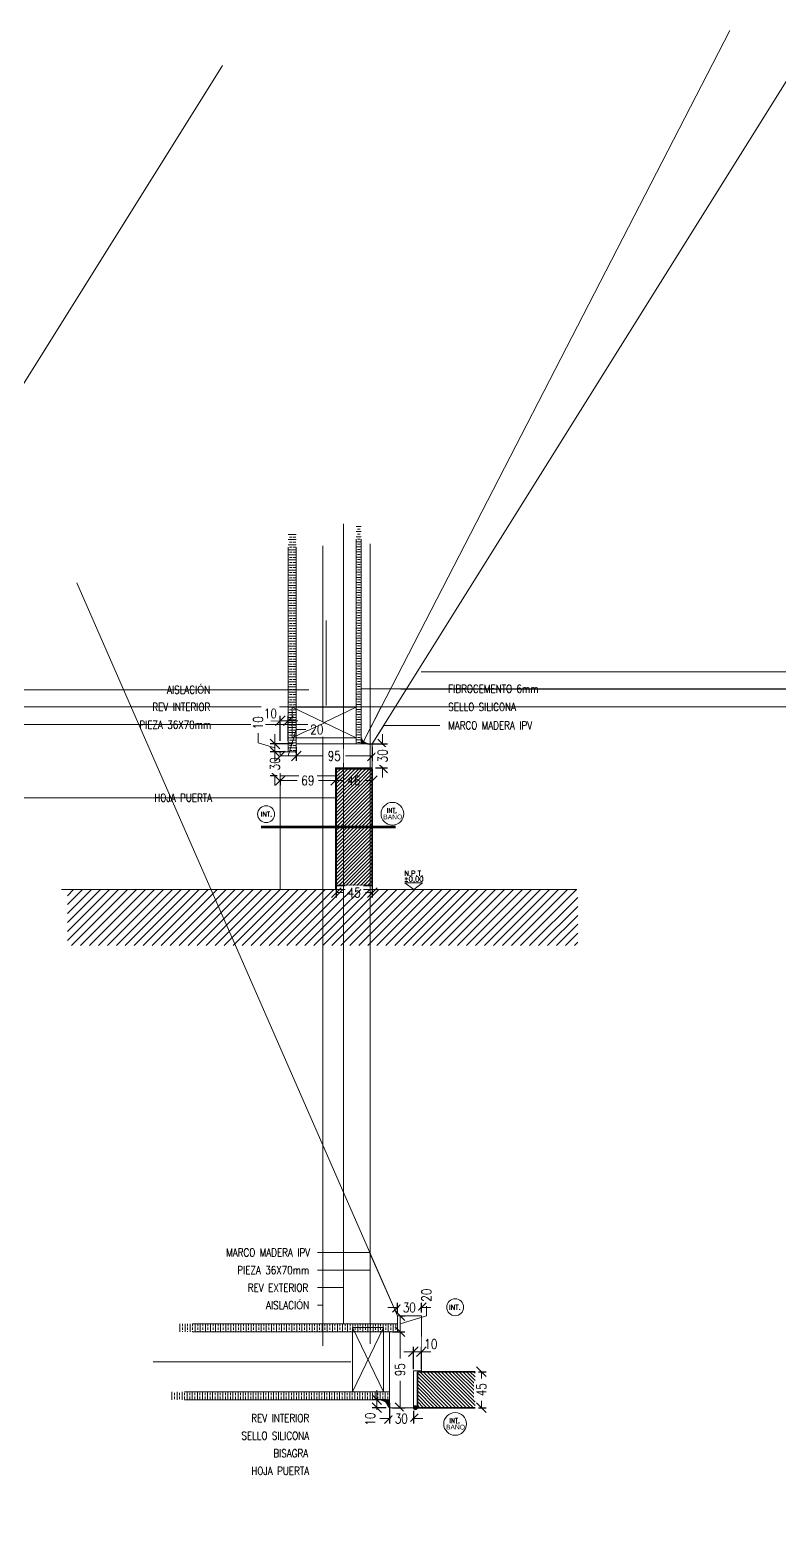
# Model space of a CAD drawing. Header units: metres. Extents: x -2 to 690, y -116 to 73.
# Drawn here: x 153.768 to 154.706, y 29.242 to 31.118 of the extents above; entities that cross this region are included whole.
import ezdxf
from ezdxf.enums import TextEntityAlignment as Align

# ---------------------------------------------------------------- set-up
doc = ezdxf.new("R2010")
doc.units = ezdxf.units.M
doc.header["$LTSCALE"] = 5
doc.header["$MEASUREMENT"] = 0
doc.layers.get('0').update_dxf_attribs({"color": 30})
doc.layers.get('DEFPOINTS').update_dxf_attribs({"color": 210})
for name, color, linetype, lineweight in [('A-ANNO-DIMS', 3, 'Continuous', 18), ('A-ANNO-SYMB', 3, 'Continuous', 18), ('A-ANNO-TEXT', 3, 'Continuous', 18), ('A-DETL-PATT', 8, 'Continuous', 18), ('A-ELEV-MBE1', 7, 'Continuous', 35), ('A-WALL-PATT', 8, 'Continuous', 18), ('A-WALL-STUD', 3, 'Continuous', 18)]:
    doc.layers.add(name, color=color, linetype=linetype, lineweight=lineweight)
doc.styles.add('E-ROMANS', font='romans.shx', dxfattribs={"width": 0.8})
doc.dimstyles.new('E-0010_TICK_12', dxfattribs={"dimscale": 0.001, "dimtxt": 12, "dimasz": 12, "dimexe": 6, "dimexo": 4, "dimgap": 6, "dimtad": 0, "dimdec": 0, "dimlfac": 1000, "dimzin": 0, "dimdsep": 46, "dimtxsty": 'E-ROMANS', "dimblk": 'OBLIQUE', "dimcen": 6, "dimclrd": 256, "dimclre": 256, "dimclrt": 256, "dimadec": 0, "dimazin": 0, "dimtfac": 1, "dimtdec": 0, "dimtmove": 1, "dimatfit": 3, "dimldrblk": 'OPEN90', "dimfxl": 1, "dimtfill": 1, "dimtolj": 1, "dimtzin": 0, "dimlwd": -1, "dimarcsym": 0})
doc.dimstyles.new('E-0100_TICK_12', dxfattribs={"dimscale": 0.001, "dimtxt": 120, "dimasz": 120, "dimexe": 60, "dimexo": 40, "dimgap": 60, "dimtad": 0, "dimzin": 0, "dimdsep": 46, "dimtxsty": 'E-ROMANS', "dimblk": 'OBLIQUE', "dimcen": 60, "dimclrd": 256, "dimclre": 256, "dimclrt": 256, "dimadec": 0, "dimazin": 0, "dimtfac": 1, "dimtmove": 1, "dimatfit": 3, "dimldrblk": 'OPEN90', "dimfxl": 1, "dimtfill": 1, "dimtolj": 1, "dimtzin": 0, "dimlwd": -1, "dimarcsym": 0})

# ---------------------------------------------------------------- blocks, each defined once
blk = doc.blocks.new('_Oblique')
at = {"color": 0, "linetype": 'ByBlock', "lineweight": -2}
blk.add_line((-0.5, -0.5), (0.5, 0.5), dxfattribs=at)
blk = doc.blocks.new('*D1861')
at = {"layer": 'A-ANNO-DIMS', "lineweight": -2, "transparency": 16777216}
for p, q in [((154.3288, 29.4407), (154.3385, 29.4407)), ((154.3288, 29.3957), (154.3385, 29.3957))]:
    blk.add_line(p, q, dxfattribs=at)
at = {"layer": 'A-ANNO-DIMS', "transparency": 16777216}
for p, q in [((154.3325, 29.4407), (154.3325, 29.432)), ((154.3325, 29.3957), (154.3325, 29.4044))]:
    blk.add_line(p, q, dxfattribs=at)
at = {"layer": 'DEFPOINTS', "color": 0, "transparency": 16777216}
for p in [(154.3248, 29.4407), (154.3248, 29.3957), (154.3325, 29.3957)]:
    blk.add_point(p, dxfattribs=at)
at = {"layer": 'A-ANNO-DIMS', "transparency": 16777216, "xscale": 0.012, "yscale": 0.012, "zscale": 0.012}
for p, rotation in [((154.3325, 29.4407), 90), ((154.3325, 29.3957), 270)]:
    blk.add_blockref('_Oblique', p, dxfattribs=dict(at, rotation=rotation))
at = {"layer": 'A-ANNO-DIMS', "transparency": 16777216, "insert": (154.3325, 29.4182), "char_height": 0.012, "attachment_point": 5, "rotation": 90, "style": 'E-ROMANS', "bg_fill": 3, "box_fill_scale": 1.25, "bg_fill_color": 256, "bg_fill_true_color": 13158600, "bg_fill_transparency": 0}
blk.add_mtext('\\A1;45', dxfattribs=at)
blk = doc.blocks.new('_Open90')
at = {"color": 0, "linetype": 'ByBlock', "lineweight": -2}
for p, q in [((0, 0), (-1, 0)), ((-0.5, 0.5), (0, 0)), ((0, 0), (-0.5, -0.5))]:
    blk.add_line(p, q, dxfattribs=at)
blk = doc.blocks.new('*D1720')
at = {"layer": 'A-ANNO-DIMS', "lineweight": -2, "transparency": 16777216}
for p, q in [((154.1512, 30.071), (154.1512, 30.0336)), ((154.1962, 30.071), (154.1962, 30.0336))]:
    blk.add_line(p, q, dxfattribs=at)
at = {"layer": 'A-ANNO-DIMS', "transparency": 16777216}
for p, q in [((154.1512, 30.0396), (154.1599, 30.0396)), ((154.1962, 30.0396), (154.1875, 30.0396))]:
    blk.add_line(p, q, dxfattribs=at)
at = {"layer": 'DEFPOINTS', "color": 0, "transparency": 16777216}
for p in [(154.1512, 30.075), (154.1962, 30.075), (154.1962, 30.0396)]:
    blk.add_point(p, dxfattribs=at)
at = {"layer": 'A-ANNO-DIMS', "transparency": 16777216, "xscale": 0.012, "yscale": 0.012, "zscale": 0.012, "rotation": 180}
blk.add_blockref('_Oblique', (154.1512, 30.0396), dxfattribs=at)
at = {"layer": 'A-ANNO-DIMS', "transparency": 16777216, "xscale": 0.012, "yscale": 0.012, "zscale": 0.012}
blk.add_blockref('_Oblique', (154.1962, 30.0396), dxfattribs=at)
at = {"layer": 'A-ANNO-DIMS', "transparency": 16777216, "insert": (154.1737, 30.0396), "char_height": 0.012, "attachment_point": 5, "style": 'E-ROMANS', "bg_fill": 3, "box_fill_scale": 1.25, "bg_fill_color": 256, "bg_fill_true_color": 13158600, "bg_fill_transparency": 0}
blk.add_mtext('\\A1;45', dxfattribs=at)
blk = doc.blocks.new('*D1862')
at = {"layer": 'A-ANNO-DIMS', "lineweight": -2, "transparency": 16777216}
for p, q in [((154.0812, 30.1814), (154.0812, 30.1737)), ((154.1502, 30.1814), (154.1502, 30.1737))]:
    blk.add_line(p, q, dxfattribs=at)
at = {"layer": 'A-ANNO-DIMS', "transparency": 16777216}
for p, q in [((154.0812, 30.1797), (154.1024, 30.1797)), ((154.1502, 30.1797), (154.129, 30.1797))]:
    blk.add_line(p, q, dxfattribs=at)
at = {"layer": 'DEFPOINTS', "color": 0, "transparency": 16777216}
for p in [(154.0812, 30.1854), (154.1502, 30.1854), (154.1502, 30.1797)]:
    blk.add_point(p, dxfattribs=at)
at = {"layer": 'A-ANNO-DIMS', "transparency": 16777216, "xscale": 0.012, "yscale": 0.012, "zscale": 0.012, "rotation": 180}
blk.add_blockref('_Oblique', (154.0812, 30.1797), dxfattribs=at)
at = {"layer": 'A-ANNO-DIMS', "transparency": 16777216, "xscale": 0.012, "yscale": 0.012, "zscale": 0.012}
blk.add_blockref('_Oblique', (154.1502, 30.1797), dxfattribs=at)
at = {"layer": 'A-ANNO-DIMS', "transparency": 16777216, "insert": (154.1157, 30.1797), "char_height": 0.012, "attachment_point": 5, "style": 'E-ROMANS', "bg_fill": 3, "box_fill_scale": 1.25, "bg_fill_color": 256, "bg_fill_true_color": 13158600, "bg_fill_transparency": 0}
blk.add_mtext('\\A1;69', dxfattribs=at)
blk = doc.blocks.new('*D1863')
at = {"layer": 'A-ANNO-DIMS', "lineweight": -2, "transparency": 16777216}
for p, q in [((154.1502, 30.1914), (154.1502, 30.1737)), ((154.1962, 30.1914), (154.1962, 30.1737))]:
    blk.add_line(p, q, dxfattribs=at)
at = {"layer": 'A-ANNO-DIMS', "transparency": 16777216}
for p, q in [((154.1502, 30.1797), (154.1594, 30.1797)), ((154.1962, 30.1797), (154.187, 30.1797))]:
    blk.add_line(p, q, dxfattribs=at)
at = {"layer": 'DEFPOINTS', "color": 0, "transparency": 16777216}
for p in [(154.1502, 30.1954), (154.1962, 30.1954), (154.1962, 30.1797)]:
    blk.add_point(p, dxfattribs=at)
at = {"layer": 'A-ANNO-DIMS', "transparency": 16777216, "xscale": 0.012, "yscale": 0.012, "zscale": 0.012, "rotation": 180}
blk.add_blockref('_Oblique', (154.1502, 30.1797), dxfattribs=at)
at = {"layer": 'A-ANNO-DIMS', "transparency": 16777216, "xscale": 0.012, "yscale": 0.012, "zscale": 0.012}
blk.add_blockref('_Oblique', (154.1962, 30.1797), dxfattribs=at)
at = {"layer": 'A-ANNO-DIMS', "transparency": 16777216, "insert": (154.1732, 30.1797), "char_height": 0.012, "attachment_point": 5, "style": 'E-ROMANS', "bg_fill": 3, "box_fill_scale": 1.25, "bg_fill_color": 256, "bg_fill_true_color": 13158600, "bg_fill_transparency": 0}
blk.add_mtext('\\A1;46', dxfattribs=at)
blk = doc.blocks.new('*D1730')
at = {"layer": 'A-ANNO-DIMS', "lineweight": -2, "transparency": 16777216}
for p, q in [((154.1012, 30.2214), (154.1012, 30.2044)), ((154.1962, 30.2214), (154.1962, 30.2044))]:
    blk.add_line(p, q, dxfattribs=at)
at = {"layer": 'A-ANNO-DIMS', "transparency": 16777216}
for p, q in [((154.1012, 30.2104), (154.1349, 30.2104)), ((154.1962, 30.2104), (154.1625, 30.2104))]:
    blk.add_line(p, q, dxfattribs=at)
at = {"layer": 'DEFPOINTS', "color": 0, "transparency": 16777216}
for p in [(154.1012, 30.2254), (154.1962, 30.2254), (154.1962, 30.2104)]:
    blk.add_point(p, dxfattribs=at)
at = {"layer": 'A-ANNO-DIMS', "transparency": 16777216, "xscale": 0.012, "yscale": 0.012, "zscale": 0.012, "rotation": 180}
blk.add_blockref('_Oblique', (154.1012, 30.2104), dxfattribs=at)
at = {"layer": 'A-ANNO-DIMS', "transparency": 16777216, "xscale": 0.012, "yscale": 0.012, "zscale": 0.012}
blk.add_blockref('_Oblique', (154.1962, 30.2104), dxfattribs=at)
at = {"layer": 'A-ANNO-DIMS', "transparency": 16777216, "insert": (154.1487, 30.2104), "char_height": 0.012, "attachment_point": 5, "style": 'E-ROMANS', "bg_fill": 3, "box_fill_scale": 1.25, "bg_fill_color": 256, "bg_fill_true_color": 13158600, "bg_fill_transparency": 0}
blk.add_mtext('\\A1;95', dxfattribs=at)
blk = doc.blocks.new('*D1731')
at = {"layer": 'A-ANNO-DIMS', "lineweight": -2, "transparency": 16777216}
for p, q in [((154.1902, 30.2254), (154.2151, 30.2254)), ((154.2002, 30.1954), (154.2151, 30.1954))]:
    blk.add_line(p, q, dxfattribs=at)
at = {"layer": 'A-ANNO-DIMS', "transparency": 16777216}
for p, q in [((154.2091, 30.2254), (154.2091, 30.2374)), ((154.2091, 30.2254), (154.2091, 30.2241)), ((154.2091, 30.1954), (154.2091, 30.1966)), ((154.2091, 30.1954), (154.2091, 30.1834))]:
    blk.add_line(p, q, dxfattribs=at)
at = {"layer": 'DEFPOINTS', "color": 0, "transparency": 16777216}
blk.add_point((154.1862, 30.2254), dxfattribs=at)
at = {"layer": 'A-ANNO-DIMS', "transparency": 16777216, "xscale": 0.012, "yscale": 0.012, "zscale": 0.012}
for p, rotation in [((154.2091, 30.2254), 270), ((154.2091, 30.1954), 90)]:
    blk.add_blockref('_Oblique', p, dxfattribs=dict(at, rotation=rotation))
at = {"layer": 'A-ANNO-DIMS', "transparency": 16777216, "insert": (154.2091, 30.2104), "char_height": 0.012, "attachment_point": 5, "rotation": 90, "style": 'E-ROMANS', "bg_fill": 3, "box_fill_scale": 1.25, "bg_fill_color": 256, "bg_fill_true_color": 13158600, "bg_fill_transparency": 0}
blk.add_mtext('\\A1;30', dxfattribs=at)
at = {"layer": 'DEFPOINTS', "color": 0, "transparency": 16777216}
for p in [(154.2091, 30.2254), (154.1962, 30.1954)]:
    blk.add_point(p, dxfattribs=at)
blk = doc.blocks.new('*D1732')
at = {"layer": 'A-ANNO-DIMS', "transparency": 16777216}
for p, q in [((154.0745, 30.2154), (154.0745, 30.2274)), ((154.0745, 30.2154), (154.0745, 30.2141)), ((154.0745, 30.1854), (154.0745, 30.1866)), ((154.0745, 30.1854), (154.0745, 30.1734))]:
    blk.add_line(p, q, dxfattribs=at)
at = {"layer": 'A-ANNO-DIMS', "lineweight": -2, "transparency": 16777216}
for p, q in [((154.0772, 30.2154), (154.0685, 30.2154)), ((154.0772, 30.1854), (154.0685, 30.1854))]:
    blk.add_line(p, q, dxfattribs=at)
at = {"layer": 'A-ANNO-DIMS', "transparency": 16777216, "xscale": 0.012, "yscale": 0.012, "zscale": 0.012}
for p, rotation in [((154.0745, 30.2154), 270), ((154.0745, 30.1854), 90)]:
    blk.add_blockref('_Oblique', p, dxfattribs=dict(at, rotation=rotation))
at = {"layer": 'A-ANNO-DIMS', "transparency": 16777216, "insert": (154.0745, 30.2004), "char_height": 0.012, "attachment_point": 5, "rotation": 90, "style": 'E-ROMANS', "bg_fill": 3, "box_fill_scale": 1.25, "bg_fill_color": 256, "bg_fill_true_color": 13158600, "bg_fill_transparency": 0}
blk.add_mtext('\\A1;30', dxfattribs=at)
at = {"layer": 'DEFPOINTS', "color": 0, "transparency": 16777216}
for p in [(154.0812, 30.2154), (154.0745, 30.1854), (154.0812, 30.1854)]:
    blk.add_point(p, dxfattribs=at)
blk = doc.blocks.new('*D1733')
at = {"layer": 'A-ANNO-DIMS', "transparency": 16777216}
for p, q in [((154.0535, 30.2267), (154.0535, 30.2387)), ((154.0745, 30.2204), (154.0535, 30.2267)), ((154.0745, 30.2254), (154.0745, 30.2374)), ((154.0745, 30.2154), (154.0745, 30.2254)), ((154.0745, 30.2154), (154.0745, 30.2254)), ((154.0745, 30.2154), (154.0745, 30.2034))]:
    blk.add_line(p, q, dxfattribs=at)
at = {"layer": 'A-ANNO-DIMS', "lineweight": -2, "transparency": 16777216}
for p, q in [((154.0972, 30.2254), (154.0685, 30.2254)), ((154.0872, 30.2154), (154.0685, 30.2154))]:
    blk.add_line(p, q, dxfattribs=at)
at = {"layer": 'DEFPOINTS', "color": 0, "transparency": 16777216}
for p in [(154.0745, 30.2254), (154.1012, 30.2254), (154.0912, 30.2154)]:
    blk.add_point(p, dxfattribs=at)
at = {"layer": 'A-ANNO-DIMS', "transparency": 16777216, "xscale": 0.012, "yscale": 0.012, "zscale": 0.012, "rotation": 90}
blk.add_blockref('_Oblique', (154.0745, 30.2154), dxfattribs=at)
at = {"layer": 'A-ANNO-DIMS', "transparency": 16777216, "insert": (154.0535, 30.2518), "char_height": 0.012, "attachment_point": 5, "rotation": 90, "style": 'E-ROMANS', "bg_fill": 3, "box_fill_scale": 1.25, "bg_fill_color": 256, "bg_fill_true_color": 13158600, "bg_fill_transparency": 0}
blk.add_mtext('\\A1;10', dxfattribs=at)
at = {"layer": 'A-ANNO-DIMS', "transparency": 16777216, "xscale": 0.012, "yscale": 0.012, "zscale": 0.012, "rotation": 270}
blk.add_blockref('_Oblique', (154.0745, 30.2254), dxfattribs=at)
blk = doc.blocks.new('*D1735')
at = {"layer": 'A-ANNO-DIMS', "transparency": 16777216}
for p, q in [((154.0812, 30.2543), (154.0692, 30.2543)), ((154.0912, 30.2543), (154.1032, 30.2543))]:
    blk.add_line(p, q, dxfattribs=at)
at = {"layer": 'A-ANNO-DIMS', "lineweight": -2, "transparency": 16777216}
for p, q in [((154.0812, 30.2294), (154.0812, 30.2603)), ((154.0912, 30.2294), (154.0912, 30.2603))]:
    blk.add_line(p, q, dxfattribs=at)
at = {"layer": 'DEFPOINTS', "color": 0, "transparency": 16777216}
for p in [(154.0912, 30.2543), (154.0812, 30.2254), (154.0912, 30.2254)]:
    blk.add_point(p, dxfattribs=at)
at = {"layer": 'A-ANNO-DIMS', "transparency": 16777216, "insert": (154.0688, 30.2634), "char_height": 0.012, "attachment_point": 5, "style": 'E-ROMANS', "bg_fill": 3, "box_fill_scale": 1.25, "bg_fill_color": 256, "bg_fill_true_color": 13158600, "bg_fill_transparency": 0}
blk.add_mtext('\\A1;10', dxfattribs=at)
at = {"layer": 'A-ANNO-DIMS', "transparency": 16777216}
blk.add_line((154.0812, 30.2543), (154.0912, 30.2543), dxfattribs=at)
at = {"layer": 'A-ANNO-DIMS', "transparency": 16777216, "xscale": 0.012, "yscale": 0.012, "zscale": 0.012}
blk.add_blockref('_Oblique', (154.0812, 30.2543), dxfattribs=at)
at = {"layer": 'A-ANNO-DIMS', "transparency": 16777216, "xscale": 0.012, "yscale": 0.012, "zscale": 0.012, "rotation": 180}
blk.add_blockref('_Oblique', (154.0912, 30.2543), dxfattribs=at)
blk = doc.blocks.new('*D1742')
at = {"layer": 'A-ANNO-DIMS', "transparency": 16777216}
for p, q in [((154.0912, 30.2104), (154.1011, 30.2434)), ((154.1011, 30.2434), (154.1131, 30.2434)), ((154.1012, 30.2104), (154.0812, 30.2104))]:
    blk.add_line(p, q, dxfattribs=at)
at = {"layer": 'A-ANNO-DIMS', "lineweight": -2, "transparency": 16777216}
for p, q in [((154.0812, 30.2144), (154.0812, 30.2164)), ((154.1012, 30.2144), (154.1012, 30.2164))]:
    blk.add_line(p, q, dxfattribs=at)
at = {"layer": 'DEFPOINTS', "color": 0, "transparency": 16777216}
for p in [(154.0812, 30.2104), (154.0812, 30.2104), (154.1012, 30.2104)]:
    blk.add_point(p, dxfattribs=at)
at = {"layer": 'A-ANNO-DIMS', "transparency": 16777216, "xscale": 0.012, "yscale": 0.012, "zscale": 0.012, "rotation": 180}
blk.add_blockref('_Oblique', (154.0812, 30.2104), dxfattribs=at)
at = {"layer": 'A-ANNO-DIMS', "transparency": 16777216, "xscale": 0.012, "yscale": 0.012, "zscale": 0.012}
blk.add_blockref('_Oblique', (154.1012, 30.2104), dxfattribs=at)
at = {"layer": 'A-ANNO-DIMS', "transparency": 16777216, "insert": (154.1269, 30.2434), "char_height": 0.012, "attachment_point": 5, "style": 'E-ROMANS', "bg_fill": 3, "box_fill_scale": 1.25, "bg_fill_color": 256, "bg_fill_true_color": 13158600, "bg_fill_transparency": 0}
blk.add_mtext('\\A1;20', dxfattribs=at)
blk = doc.blocks.new('*D1751')
at = {"layer": 'A-ANNO-DIMS', "lineweight": -2, "transparency": 16777216}
for p, q in [((154.2135, 29.4057), (154.1959, 29.4057)), ((154.2135, 29.3957), (154.1959, 29.3957))]:
    blk.add_line(p, q, dxfattribs=at)
at = {"layer": 'A-ANNO-DIMS', "transparency": 16777216}
for p, q in [((154.2019, 29.4057), (154.2019, 29.4177)), ((154.2019, 29.3957), (154.2019, 29.3837))]:
    blk.add_line(p, q, dxfattribs=at)
at = {"layer": 'DEFPOINTS', "color": 0, "transparency": 16777216}
for p in [(154.2019, 29.4057), (154.2175, 29.4057), (154.2175, 29.3957)]:
    blk.add_point(p, dxfattribs=at)
at = {"layer": 'A-ANNO-DIMS', "transparency": 16777216, "insert": (154.1937, 29.3814), "char_height": 0.012, "attachment_point": 5, "rotation": 90, "style": 'E-ROMANS', "bg_fill": 3, "box_fill_scale": 1.25, "bg_fill_color": 256, "bg_fill_true_color": 13158600, "bg_fill_transparency": 0}
blk.add_mtext('\\A1;10', dxfattribs=at)
at = {"layer": 'A-ANNO-DIMS', "transparency": 16777216}
blk.add_line((154.2019, 29.3957), (154.2019, 29.4057), dxfattribs=at)
at = {"layer": 'A-ANNO-DIMS', "transparency": 16777216, "xscale": 0.012, "yscale": 0.012, "zscale": 0.012}
for p, rotation in [((154.2019, 29.4057), 270), ((154.2019, 29.3957), 90)]:
    blk.add_blockref('_Oblique', p, dxfattribs=dict(at, rotation=rotation))
blk = doc.blocks.new('*D1752')
at = {"layer": 'A-ANNO-DIMS', "lineweight": -2, "transparency": 16777216}
for p, q in [((154.2215, 29.4907), (154.2369, 29.4907)), ((154.2215, 29.3957), (154.2369, 29.3957))]:
    blk.add_line(p, q, dxfattribs=at)
at = {"layer": 'A-ANNO-DIMS', "transparency": 16777216}
for p, q in [((154.2309, 29.4907), (154.2309, 29.457)), ((154.2309, 29.3957), (154.2309, 29.4294))]:
    blk.add_line(p, q, dxfattribs=at)
at = {"layer": 'DEFPOINTS', "color": 0, "transparency": 16777216}
for p in [(154.2175, 29.4907), (154.2175, 29.3957), (154.2309, 29.3957)]:
    blk.add_point(p, dxfattribs=at)
at = {"layer": 'A-ANNO-DIMS', "transparency": 16777216, "xscale": 0.012, "yscale": 0.012, "zscale": 0.012}
for p, rotation in [((154.2309, 29.4907), 90), ((154.2309, 29.3957), 270)]:
    blk.add_blockref('_Oblique', p, dxfattribs=dict(at, rotation=rotation))
at = {"layer": 'A-ANNO-DIMS', "transparency": 16777216, "insert": (154.2309, 29.4432), "char_height": 0.012, "attachment_point": 5, "rotation": 90, "style": 'E-ROMANS', "bg_fill": 3, "box_fill_scale": 1.25, "bg_fill_color": 256, "bg_fill_true_color": 13158600, "bg_fill_transparency": 0}
blk.add_mtext('\\A1;95', dxfattribs=at)
blk = doc.blocks.new('*D1753')
at = {"layer": 'A-ANNO-DIMS', "lineweight": -2, "transparency": 16777216}
for p, q in [((154.2175, 29.4017), (154.2175, 29.376)), ((154.2475, 29.3917), (154.2475, 29.376))]:
    blk.add_line(p, q, dxfattribs=at)
at = {"layer": 'A-ANNO-DIMS', "transparency": 16777216}
for p, q in [((154.2175, 29.382), (154.2055, 29.382)), ((154.2175, 29.382), (154.2188, 29.382)), ((154.2475, 29.382), (154.2463, 29.382)), ((154.2475, 29.382), (154.2595, 29.382))]:
    blk.add_line(p, q, dxfattribs=at)
at = {"layer": 'DEFPOINTS', "color": 0, "transparency": 16777216}
blk.add_point((154.2175, 29.4057), dxfattribs=at)
at = {"layer": 'A-ANNO-DIMS', "transparency": 16777216, "xscale": 0.012, "yscale": 0.012, "zscale": 0.012}
blk.add_blockref('_Oblique', (154.2175, 29.382), dxfattribs=at)
at = {"layer": 'A-ANNO-DIMS', "transparency": 16777216, "xscale": 0.012, "yscale": 0.012, "zscale": 0.012, "rotation": 180}
blk.add_blockref('_Oblique', (154.2475, 29.382), dxfattribs=at)
at = {"layer": 'A-ANNO-DIMS', "transparency": 16777216, "insert": (154.2325, 29.382), "char_height": 0.012, "attachment_point": 5, "style": 'E-ROMANS', "bg_fill": 3, "box_fill_scale": 1.25, "bg_fill_color": 256, "bg_fill_true_color": 13158600, "bg_fill_transparency": 0}
blk.add_mtext('\\A1;30', dxfattribs=at)
at = {"layer": 'DEFPOINTS', "color": 0, "transparency": 16777216}
for p in [(154.2175, 29.382), (154.2475, 29.3957)]:
    blk.add_point(p, dxfattribs=at)
blk = doc.blocks.new('*D1754')
at = {"layer": 'A-ANNO-DIMS', "transparency": 16777216}
for p, q in [((154.2639, 29.5106), (154.2639, 29.5226)), ((154.2309, 29.4907), (154.2309, 29.5107)), ((154.2309, 29.5007), (154.2639, 29.5106))]:
    blk.add_line(p, q, dxfattribs=at)
at = {"layer": 'A-ANNO-DIMS', "lineweight": -2, "transparency": 16777216}
for p, q in [((154.2315, 29.5107), (154.2369, 29.5107)), ((154.2315, 29.4907), (154.2369, 29.4907))]:
    blk.add_line(p, q, dxfattribs=at)
at = {"layer": 'DEFPOINTS', "color": 0, "transparency": 16777216}
for p in [(154.2275, 29.5107), (154.2309, 29.5107), (154.2275, 29.4907)]:
    blk.add_point(p, dxfattribs=at)
at = {"layer": 'A-ANNO-DIMS', "transparency": 16777216, "xscale": 0.012, "yscale": 0.012, "zscale": 0.012}
for p, rotation in [((154.2309, 29.5107), 90), ((154.2309, 29.4907), 270)]:
    blk.add_blockref('_Oblique', p, dxfattribs=dict(at, rotation=rotation))
at = {"layer": 'A-ANNO-DIMS', "transparency": 16777216, "insert": (154.2639, 29.5364), "char_height": 0.012, "attachment_point": 5, "rotation": 90, "style": 'E-ROMANS', "bg_fill": 3, "box_fill_scale": 1.25, "bg_fill_color": 256, "bg_fill_true_color": 13158600, "bg_fill_transparency": 0}
blk.add_mtext('\\A1;20', dxfattribs=at)
blk = doc.blocks.new('*D1755')
at = {"layer": 'A-ANNO-DIMS', "transparency": 16777216}
for p, q in [((154.2275, 29.5209), (154.2155, 29.5209)), ((154.2275, 29.5209), (154.2288, 29.5209)), ((154.2575, 29.5209), (154.2563, 29.5209)), ((154.2575, 29.5209), (154.2695, 29.5209))]:
    blk.add_line(p, q, dxfattribs=at)
at = {"layer": 'A-ANNO-DIMS', "lineweight": -2, "transparency": 16777216}
for p, q in [((154.2275, 29.5147), (154.2275, 29.5269)), ((154.2575, 29.5147), (154.2575, 29.5269))]:
    blk.add_line(p, q, dxfattribs=at)
at = {"layer": 'A-ANNO-DIMS', "transparency": 16777216, "xscale": 0.012, "yscale": 0.012, "zscale": 0.012}
blk.add_blockref('_Oblique', (154.2275, 29.5209), dxfattribs=at)
at = {"layer": 'A-ANNO-DIMS', "transparency": 16777216, "xscale": 0.012, "yscale": 0.012, "zscale": 0.012, "rotation": 180}
blk.add_blockref('_Oblique', (154.2575, 29.5209), dxfattribs=at)
at = {"layer": 'A-ANNO-DIMS', "transparency": 16777216, "insert": (154.2425, 29.5209), "char_height": 0.012, "attachment_point": 5, "style": 'E-ROMANS', "bg_fill": 3, "box_fill_scale": 1.25, "bg_fill_color": 256, "bg_fill_true_color": 13158600, "bg_fill_transparency": 0}
blk.add_mtext('\\A1;30', dxfattribs=at)
at = {"layer": 'DEFPOINTS', "color": 0, "transparency": 16777216}
for p in [(154.2575, 29.5209), (154.2275, 29.5107), (154.2575, 29.5107)]:
    blk.add_point(p, dxfattribs=at)
blk = doc.blocks.new('*D1756')
at = {"layer": 'A-ANNO-DIMS', "transparency": 16777216}
for p, q in [((154.2475, 29.4657), (154.2355, 29.4657)), ((154.2575, 29.4657), (154.2695, 29.4657))]:
    blk.add_line(p, q, dxfattribs=at)
at = {"layer": 'A-ANNO-DIMS', "lineweight": -2, "transparency": 16777216}
for p, q in [((154.2475, 29.4439), (154.2475, 29.4717)), ((154.2575, 29.4439), (154.2575, 29.4717))]:
    blk.add_line(p, q, dxfattribs=at)
at = {"layer": 'DEFPOINTS', "color": 0, "transparency": 16777216}
for p in [(154.2475, 29.4399), (154.2575, 29.4399)]:
    blk.add_point(p, dxfattribs=at)
at = {"layer": 'A-ANNO-DIMS', "transparency": 16777216, "insert": (154.2693, 29.4753), "char_height": 0.012, "attachment_point": 5, "style": 'E-ROMANS', "bg_fill": 3, "box_fill_scale": 1.25, "bg_fill_color": 256, "bg_fill_true_color": 13158600, "bg_fill_transparency": 0}
blk.add_mtext('\\A1;10', dxfattribs=at)
at = {"layer": 'A-ANNO-DIMS', "transparency": 16777216}
blk.add_line((154.2475, 29.4657), (154.2575, 29.4657), dxfattribs=at)
at = {"layer": 'DEFPOINTS', "color": 0, "transparency": 16777216}
blk.add_point((154.2575, 29.4657), dxfattribs=at)
at = {"layer": 'A-ANNO-DIMS', "transparency": 16777216, "xscale": 0.012, "yscale": 0.012, "zscale": 0.012}
blk.add_blockref('_Oblique', (154.2475, 29.4657), dxfattribs=at)
at = {"layer": 'A-ANNO-DIMS', "transparency": 16777216, "xscale": 0.012, "yscale": 0.012, "zscale": 0.012, "rotation": 180}
blk.add_blockref('_Oblique', (154.2575, 29.4657), dxfattribs=at)

msp = doc.modelspace()

# ---------------------------------------------------------------- hatches: boundary and pattern name
at = {"layer": 'A-DETL-PATT'}
h = msp.add_hatch(dxfattribs=at)
h.set_pattern_fill('BRASS', color=256, scale=0.001, style=0)
h.set_pattern_definition([(0, (-416.902479, 6.52222), (0, 0.00635), []), (0, (-416.902479, 6.525395), (0, 0.00635), [0.003175, -0.0015875])])
h.paths.add_polyline_path([(154.1012, 30.2154), (154.1012, 30.4887), (154.0912, 30.4887), (154.0912, 30.2154)])
h = msp.add_hatch(dxfattribs=at)
h.set_pattern_fill('BRASS', color=256, scale=0.001, style=0)
h.set_pattern_definition([(0, (-416.817479, 6.53222), (0, 0.00635), []), (0, (-416.817479, 6.535395), (0, 0.00635), [0.003175, -0.0015875])])
h.paths.add_polyline_path([(154.1822, 30.2254), (154.1822, 30.4987), (154.1762, 30.4987), (154.1762, 30.2254)])
h = msp.add_hatch(dxfattribs=at)
h.set_pattern_fill('LINE', color=256, scale=0.0001, angle=135, style=0)
h.set_pattern_definition([(135, (177.68451942, -540.8669124), (-0.00022450640303, -0.00022450640303), [])])
edge = h.paths.add_edge_path()
edge.add_line((154.1822, 30.2254), (154.1822, 30.2344))
edge.add_spline(control_points=[(154.1822, 30.2344), (154.1829, 30.2307), (154.1841, 30.229), (154.1858, 30.2278)], knot_values=[1, 1, 1, 1, 2, 2, 2, 2], weights=[1, 1, 1, 1], degree=3, periodic=0)
edge.add_spline(control_points=[(154.1858, 30.2278), (154.1877, 30.2264), (154.1898, 30.2257), (154.1912, 30.2254)], knot_values=[0, 0, 0, 0, 1, 1, 1, 1], weights=[1, 1, 1, 1], degree=3, periodic=0)
edge.add_line((154.1912, 30.2254), (154.1822, 30.2254))
h = msp.add_hatch(dxfattribs=at)
h.set_pattern_fill('BRASS', color=256, scale=0.001, angle=90, style=0)
h.set_pattern_definition([(90, (177.920683, -541.5879975), (-0.00635, 4e-19), []), (90, (177.917508, -541.5879975), (-0.00635, 4e-19), [0.003175, -0.0015875])])
h.paths.add_polyline_path([(154.2275, 29.4907), (153.9542, 29.4907), (153.9542, 29.5007), (154.2275, 29.5007)])
h = msp.add_hatch(dxfattribs=at)
h.set_pattern_fill('ANSI31', color=256, scale=0.001, angle=90)
h.set_pattern_definition([(135, (184.4469028, -123.461472), (-0.00224506403, -0.00224506403), [])])
h.paths.add_polyline_path([(154.3248, 29.4407), (154.3248, 29.3957), (154.2525, 29.3957), (154.2525, 29.4407)])
h = msp.add_hatch(dxfattribs=at)
h.set_pattern_fill('BRASS', color=256, scale=0.001, angle=90, style=0)
h.set_pattern_definition([(90, (177.910683, -541.5029975), (-0.00635, 4e-19), []), (90, (177.907508, -541.5029975), (-0.00635, 4e-19), [0.003175, -0.0015875])])
h.paths.add_polyline_path([(154.2175, 29.4057), (153.9442, 29.4057), (153.9442, 29.4157), (154.2175, 29.4157)])
h = msp.add_hatch(dxfattribs=at)
h.set_pattern_fill('LINE', color=256, scale=0.0001, angle=45, style=0)
h.set_pattern_definition([(45, (-416.68956416, 5.90259322), (-0.00022450640303, 0.00022450640303), [])])
edge = h.paths.add_edge_path()
edge.add_line((154.2165, 29.4049), (154.2074, 29.4049))
edge.add_spline(control_points=[(154.2074, 29.4049), (154.2111, 29.4042), (154.2128, 29.403), (154.2141, 29.4013)], knot_values=[1, 1, 1, 1, 2, 2, 2, 2], weights=[1, 1, 1, 1], degree=3, periodic=0)
edge.add_spline(control_points=[(154.2141, 29.4013), (154.2154, 29.3995), (154.2161, 29.3973), (154.2165, 29.3959)], knot_values=[0, 0, 0, 0, 1, 1, 1, 1], weights=[1, 1, 1, 1], degree=3, periodic=0)
edge.add_line((154.2165, 29.3959), (154.2165, 29.4049))
h = msp.add_hatch(dxfattribs=at)
h.set_pattern_fill('ANSI31', color=256, scale=0.0001)
h.set_pattern_definition([(45, (1.26493792, -0.01), (-0.000224506403, 0.000224506403), [])])
edge = h.paths.add_edge_path()
edge.add_arc((154.25, 29.3957), 0.0025, 0, 360)

# ---------------------------------------------------------------- linework, layer by layer
at = {"layer": 'A-ANNO-DIMS'}
msp.add_line((154.0812, 30.1206), (154.0812, 30.0433), dxfattribs=at)
at = {"layer": 'A-ANNO-SYMB'}
for p, q in [((154.0912, 30.2154), (154.0912, 30.4713)), ((154.1012, 30.2154), (154.1012, 30.4713)), ((154.1762, 30.2254), (154.1762, 30.4813)), ((154.1822, 30.2254), (154.1822, 30.4813)), ((154.1822, 30.2344), (154.1822, 30.2254)), ((154.1912, 30.2254), (154.1822, 30.2254)), ((153.8078, 30.0433), (154.452, 30.0433)), ((154.2275, 29.5007), (153.9716, 29.5007)), ((154.2275, 29.5007), (154.2275, 29.4907)), ((154.2275, 29.4907), (153.9716, 29.4907)), ((154.2175, 29.4157), (153.9616, 29.4157)), ((154.2175, 29.4057), (153.9616, 29.4057)), ((154.2074, 29.4049), (154.2165, 29.4049)), ((154.2165, 29.3959), (154.2165, 29.4049)), ((154.2175, 29.4157), (154.2175, 29.4057))]:
    msp.add_line(p, q, dxfattribs=at)
for points in [[(154.1012, 30.2154), (154.0812, 30.2154), (154.0812, 30.1854), (154.1502, 30.1854), (154.1502, 30.1954), (154.1962, 30.1954), (154.1962, 30.2254), (154.1762, 30.2254), (154.1012, 30.2254)], [(154.2275, 29.4907), (154.2275, 29.5107), (154.2575, 29.5107), (154.2575, 29.4417), (154.2475, 29.4417), (154.2475, 29.3957), (154.2175, 29.3957), (154.2175, 29.4157), (154.2175, 29.4907)], [(154.2275, 29.4907), (154.2275, 29.5107), (154.2575, 29.5107), (154.2575, 29.4417), (154.2475, 29.4417), (154.2475, 29.3957), (154.2175, 29.3957), (154.2175, 29.4157), (154.2175, 29.4907)]]:
    msp.add_lwpolyline(points, close=True, dxfattribs=at)
for points in [[(154.259, 30.0518), (154.237, 30.0518)], [(154.259, 30.0518), (154.248, 30.0433), (154.237, 30.0518)]]:
    msp.add_lwpolyline(points, dxfattribs=at)
msp.add_circle((154.25, 29.3957), 0.0025, dxfattribs=at)
for points in [[(154.1912, 30.2254), (154.1898, 30.2257), (154.1877, 30.2264), (154.1858, 30.2278), (154.1841, 30.229), (154.1829, 30.2307), (154.1822, 30.2344)], [(154.2165, 29.3959), (154.2161, 29.3973), (154.2154, 29.3995), (154.2141, 29.4013), (154.2128, 29.403), (154.2111, 29.4042), (154.2074, 29.4049)]]:
    msp.add_open_spline(points, degree=3, knots=[0, 0, 0, 0, 1, 1, 1, 2, 2, 2, 2], dxfattribs=at)
at = {"layer": 'A-ANNO-TEXT'}
for centre, radius, start, end in [((154.2213, 30.1381), 0.0142, 0, 180), ((154.0635, 30.1376), 0.0106, 0, 180), ((154.0635, 30.1376), 0.0106, 180, 0), ((154.2213, 30.1381), 0.0142, 180, 0), ((154.2998, 29.5212), 0.0106, 0, 180), ((154.2998, 29.5212), 0.0106, 180, 0), ((154.2997, 29.3754), 0.0142, 0, 180), ((154.2997, 29.3754), 0.0142, 180, 0)]:
    msp.add_arc(centre, radius, start, end, dxfattribs=at)
at = {"layer": 'A-ELEV-MBE1'}
for p, q in [((154.1962, 30.1944), (154.1512, 30.1944)), ((154.1512, 30.1944), (154.1512, 30.1221)), ((154.1962, 30.1221), (154.1962, 30.1944)), ((154.1512, 30.0483), (154.1512, 30.1206)), ((154.1962, 30.1206), (154.1962, 30.0483)), ((154.1962, 30.0483), (154.1512, 30.0483)), ((154.2525, 29.3957), (154.2525, 29.4407)), ((154.2525, 29.4407), (154.3248, 29.4407)), ((154.3248, 29.3957), (154.2525, 29.3957))]:
    msp.add_line(p, q, dxfattribs=at)
at = {"layer": 'A-WALL-PATT', "ltscale": 0.075}
for p, q in [((154.1387, 30.2736), (154.1387, 30.3797)), ((154.1693, 29.4532), (153.9223, 29.4532))]:
    msp.add_line(p, q, dxfattribs=at)
at = {"layer": 'DEFPOINTS'}
for p, q in [((154.2251, 30.1221), (154.0575, 30.1221)), ((154.2251, 30.1206), (154.0575, 30.1206))]:
    msp.add_line(p, q, dxfattribs=at)

# ---------------------------------------------------------------- texts
at = {"layer": 'A-ANNO-TEXT', "style": 'E-ROMANS'}
for p in [(154.0567, 30.1346), (154.2922, 29.5181)]:
    msp.add_text('INT.', height=0.006, dxfattribs=at).set_placement(p)
at = {"layer": 'A-ANNO-TEXT', "char_height": 0.01, "style": 'E-ROMANS'}
for s, insert, attachment_point in [('AISLACI{\\fArial|b0|i0|c0|p34;Ó}N', (153.9936, 30.2931), 6), ('FIBROCEMENTO 6mm', (154.2911, 30.2944), 4), ('REV INTERIOR', (153.9936, 30.2716), 6), ('SELLO SILICONA', (154.2911, 30.2716), 4), ('PIEZA 36X70mm', (153.9948, 30.2494), 6), ('MARCO MADERA IPV', (154.2911, 30.2486), 4), ('HOJA PUERTA', (153.996, 30.1582), 6), ('MARCO MADERA IPV', (154.1185, 29.5897), 6), ('PIEZA 36X70mm', (154.1173, 29.5677), 6), ('REV EXTERIOR', (154.1161, 29.5457), 6), ('AISLACI{\\fArial|b0|i0|c0|p34;Ó}N', (154.1173, 29.5237), 6), ('REV INTERIOR', (154.1173, 29.3827), 6), ('SELLO SILICONA', (154.1173, 29.3607), 6), ('BISAGRA', (154.1161, 29.3387), 6), ('HOJA PUERTA', (154.1173, 29.3167), 6)]:
    msp.add_mtext(s, dxfattribs=dict(at, insert=insert, attachment_point=attachment_point))
at = {"layer": 'A-ANNO-TEXT', "char_height": 0.006, "attachment_point": 4, "line_spacing_factor": 0.8, "style": 'E-ROMANS'}
for insert in [(154.2213, 30.1381), (154.2997, 29.3754)]:
    msp.add_mtext('\\pi-0.0069104;INT.\\P\\pi-0.011382;{\\A1;\\fArial|b0|i0|c0|p34;BAÑO}', dxfattribs=dict(at, insert=insert))
at = {"layer": 'A-ANNO-TEXT', "style": 'E-ROMANS'}
for tag, text, p in [('%%P0,00', '0.00', (154.248, 30.0515)), ('N.P.T.', 'N.', (154.248, 30.0585))]:
    msp.add_attdef(tag, text=text, height=0.00625, dxfattribs=at).set_placement(p, align=Align.BOTTOM_CENTER)

# ---------------------------------------------------------------- leaders
at = {"layer": 'A-ANNO-TEXT', "annotation_type": 0, "has_hookline": 1, "hookline_direction": 1, "horizontal_direction": (-1, 0, 0)}
for points in [[(154.1851, 30.2283), (154.2074, 30.2716), (154.2808, 30.2716)], [(154.1962, 30.2254), (154.2107, 30.2486), (154.2808, 30.2486)], [(152.7335, 29.8617), (152.7802, 29.8887), (152.8328, 29.8887)], [(154.1822, 30.2944), (154.2311, 30.2944), (154.2808, 30.2944)], [(153.4688, 30.2716), (153.5137, 30.2716), (153.5633, 30.2716)], [(152.94, 29.1529), (152.94, 29.1731), (152.9774, 29.1731)], [(152.7802, 29.9487), (152.7802, 29.8887), (152.8328, 29.8887)], [(152.7335, 29.8887), (152.7802, 29.8887), (152.8328, 29.8887)], [(152.7019, 29.4554), (152.7901, 29.4554), (152.8363, 29.4554)]]:
    msp.add_leader(points, dimstyle='E-0100_TICK_12', override={"dimasz": 0.05, "dimtad": 0, "dimldrblk": 'Open90'}, dxfattribs=at)
at = {"layer": 'A-ANNO-TEXT', "annotation_type": 0, "has_hookline": 1, "hookline_direction": 1}
for points in [[(155.2574, 30.3153), (155.1908, 30.3153), (155.1446, 30.3153)], [(154.1167, 30.2931), (154.0501, 30.2931), (154.0039, 30.2931)], [(155.2319, 30.2938), (155.1908, 30.2938), (155.1446, 30.2938)], [(154.0912, 30.2716), (154.0501, 30.2716), (154.0039, 30.2716)], [(155.2583, 30.2716), (155.192, 30.2716), (155.1458, 30.2716)], [(154.117, 30.2495), (154.0513, 30.2495), (154.0051, 30.2495)], [(154.1512, 30.1582), (154.0525, 30.1582), (154.0064, 30.1582)]]:
    msp.add_leader(points, dimstyle='E-0100_TICK_12', override={"dimasz": 0.05, "dimtad": 0, "dimldrblk": 'Open90'}, dxfattribs=at)

# ---------------------------------------------------------------- next in the draw order: dimensions: what is measured, and where the dimension line sits
at = {"layer": 'A-ANNO-DIMS'}
for base, p1, p2, picture, middle in [((154.1502, 30.1797), (154.0812, 30.1854), (154.1502, 30.1854), '*D1862', (154.1157, 30.1797)), ((154.1962, 30.0396), (154.1512, 30.075), (154.1962, 30.075), '*D1720', (154.1737, 30.0396))]:
    dim = msp.add_linear_dim(base=base, p1=p1, p2=p2, dimstyle='E-0010_TICK_12', dxfattribs=at)
    dim.commit()
    dim.dimension.update_dxf_attribs({"geometry": picture, "text_midpoint": middle})
dim = msp.add_linear_dim(base=(154.3325, 29.3957), p1=(154.3248, 29.4407), p2=(154.3248, 29.3957), angle=90, dimstyle='E-0010_TICK_12', dxfattribs=at)
dim.commit()
dim.dimension.update_dxf_attribs({"geometry": '*D1861', "text_midpoint": (154.3325, 29.4182)})

# ---------------------------------------------------------------- next in the draw order: hatches: boundary and pattern name
at = {"layer": 'A-DETL-PATT'}
h = msp.add_hatch(dxfattribs=at)
h.set_pattern_fill('ANSI31', color=256, scale=0.0025)
h.set_pattern_definition([(45, (1.210216, 0), (-0.00561266008, 0.00561266008), [])])
h.paths.add_polyline_path([(153.8152, 30.0433), (154.4529, 30.0433), (154.4529, 29.9733), (153.8152, 29.9733)])

# ---------------------------------------------------------------- next in the draw order: linework, layer by layer
at = {"layer": 'A-ANNO-DIMS'}
for p, q in [((154.0812, 30.1854), (154.0812, 30.1221)), ((154.1502, 30.1206), (154.1502, 30.0433)), ((154.1962, 30.1206), (154.1962, 30.0433))]:
    msp.add_line(p, q, dxfattribs=at)

# ---------------------------------------------------------------- next in the draw order: dimensions: what is measured, and where the dimension line sits
dim = msp.add_linear_dim(base=(154.1962, 30.1797), p1=(154.1502, 30.1954), p2=(154.1962, 30.1954), dimstyle='E-0010_TICK_12', dxfattribs=at)
dim.commit()
dim.dimension.update_dxf_attribs({"geometry": '*D1863', "text_midpoint": (154.1732, 30.1797)})

# ---------------------------------------------------------------- next in the draw order: leaders
at = {"layer": 'A-ANNO-TEXT', "annotation_type": 0, "has_hookline": 1, "hookline_direction": 1}
for points in [[(154.1344, 29.4732), (154.1344, 29.5238), (154.1276, 29.5238)], [(155.1407, 29.4332), (155.1407, 29.3826), (155.1339, 29.3826)], [(155.1997, 29.4309), (155.1997, 29.3386), (155.1339, 29.3386)], [(155.1667, 29.4057), (155.1667, 29.3606), (155.1339, 29.3606)], [(155.2488, 29.3957), (155.2488, 29.3183), (155.1339, 29.3183)]]:
    msp.add_leader(points, dimstyle='E-0100_TICK_12', override={"dimasz": 0.05, "dimtad": 0, "dimldrblk": 'Open90'}, dxfattribs=at)

# ---------------------------------------------------------------- next in the draw order: hatches: boundary and pattern name
at = {"layer": 'A-DETL-PATT'}
h = msp.add_hatch(dxfattribs=at)
h.set_pattern_fill('ANSI31', color=256, scale=0.001)
h.set_pattern_definition([(45, (1.220216, 0), (-0.00224506403, 0.00224506403), [])])
h.paths.add_polyline_path([(154.1962, 30.1206), (154.1512, 30.1206), (154.1512, 30.0483), (154.1962, 30.0483)])
h.paths.add_polyline_path([(154.1512, 30.1221), (154.1962, 30.1221), (154.1962, 30.1944), (154.1512, 30.1944)])

# ---------------------------------------------------------------- next in the draw order: linework, layer by layer
at = {"layer": 'A-ANNO-DIMS'}
for p, q in [((154.1962, 30.1954), (154.1962, 30.1221)), ((154.1502, 30.1854), (154.1502, 30.1221))]:
    msp.add_line(p, q, dxfattribs=at)

# ---------------------------------------------------------------- next in the draw order: dimensions: what is measured, and where the dimension line sits
dim = msp.add_linear_dim(base=(154.2019, 29.4057), p1=(154.2175, 29.3957), p2=(154.2175, 29.4057), angle=90, dimstyle='E-0010_TICK_12', dxfattribs=at)
dim.commit()
dim.dimension.update_dxf_attribs({"geometry": '*D1751', "text_midpoint": (154.1937, 29.3814), "dimtype": 160})

# ---------------------------------------------------------------- next in the draw order: leaders
at = {"layer": 'A-ANNO-TEXT', "annotation_type": 0, "has_hookline": 1, "hookline_direction": 1, "horizontal_direction": (-1, 0, 0)}
msp.add_leader([(153.5137, 30.0433), (153.5137, 30.0716), (153.5633, 30.0716)], dimstyle='E-0100_TICK_12', override={"dimasz": 0.05, "dimtad": 0, "dimldrblk": 'Open90'}, dxfattribs=at)
at = {"layer": 'A-ANNO-TEXT', "annotation_type": 0, "has_hookline": 1, "hookline_direction": 1}
for points in [[(155.187, 30.0433), (155.187, 30.0716), (155.1373, 30.0716)], [(154.1604, 29.5007), (154.1604, 29.5458), (154.1276, 29.5458)], [(154.1934, 29.4755), (154.1934, 29.5678), (154.1276, 29.5678)]]:
    msp.add_leader(points, dimstyle='E-0100_TICK_12', override={"dimasz": 0.05, "dimtad": 0, "dimldrblk": 'Open90'}, dxfattribs=at)

# ---------------------------------------------------------------- next in the draw order: dimensions: what is measured, and where the dimension line sits
at = {"layer": 'A-ANNO-DIMS'}
for base, p1, p2, angle, picture, middle in [((154.0745, 30.1854), (154.0812, 30.2154), (154.0812, 30.1854), 90, '*D1732', (154.0745, 30.2004)), ((154.2309, 29.3957), (154.2175, 29.4907), (154.2175, 29.3957), 270, '*D1752', (154.2309, 29.4432))]:
    dim = msp.add_linear_dim(base=base, p1=p1, p2=p2, angle=angle, dimstyle='E-0010_TICK_12', dxfattribs=at)
    dim.commit()
    dim.dimension.update_dxf_attribs({"geometry": picture, "text_midpoint": middle})
dim = msp.add_linear_dim(base=(154.1962, 30.2104), p1=(154.1012, 30.2254), p2=(154.1962, 30.2254), dimstyle='E-0010_TICK_12', dxfattribs=at)
dim.commit()
dim.dimension.update_dxf_attribs({"geometry": '*D1730', "text_midpoint": (154.1487, 30.2104)})

# ---------------------------------------------------------------- next in the draw order: linework, layer by layer
at = {"layer": 'A-WALL-STUD'}
for p, q in [((154.1715, 29.4157), (154.21, 29.496)), ((154.1715, 29.496), (154.21, 29.4157))]:
    msp.add_line(p, q, dxfattribs=at)
msp.add_lwpolyline([(154.1715, 29.4157), (154.21, 29.4157), (154.21, 29.496), (154.1715, 29.496), (154.1715, 29.4157)], dxfattribs=at)

# ---------------------------------------------------------------- next in the draw order: dimensions: what is measured, and where the dimension line sits
at = {"layer": 'A-ANNO-DIMS'}
for base, p1, p2, angle, picture, middle in [((154.0745, 30.2254), (154.0912, 30.2154), (154.1012, 30.2254), 90, '*D1733', (154.0535, 30.2447)), ((154.2091, 30.2254), (154.1962, 30.1954), (154.1862, 30.2254), 90, '*D1731', (154.2091, 30.2104)), ((154.2309, 29.5107), (154.2275, 29.4907), (154.2275, 29.5107), 270, '*D1754', (154.2639, 29.5286)), ((154.2175, 29.382), (154.2475, 29.3957), (154.2175, 29.4057), 180, '*D1753', (154.2325, 29.382))]:
    dim = msp.add_linear_dim(base=base, p1=p1, p2=p2, angle=angle, dimstyle='E-0010_TICK_12', dxfattribs=at)
    dim.commit()
    dim.dimension.update_dxf_attribs({"geometry": picture, "text_midpoint": middle})

# ---------------------------------------------------------------- next in the draw order: dimensions: what is measured, and where the dimension line sits
dim = msp.add_linear_dim(base=(154.0912, 30.2543), p1=(154.0812, 30.2254), p2=(154.0912, 30.2254), dimstyle='E-0010_TICK_12', dxfattribs=at)
dim.commit()
dim.dimension.update_dxf_attribs({"geometry": '*D1735', "text_midpoint": (154.0688, 30.2634), "dimtype": 160})
dim = msp.add_linear_dim(base=(154.2575, 29.5209), p1=(154.2275, 29.5107), p2=(154.2575, 29.5107), angle=180, dimstyle='E-0010_TICK_12', dxfattribs=at)
dim.commit()
dim.dimension.update_dxf_attribs({"geometry": '*D1755', "text_midpoint": (154.2425, 29.5209)})
dim = msp.add_linear_dim(base=(154.2575, 29.4657), p1=(154.2475, 29.4399), p2=(154.2575, 29.4399), angle=180, dimstyle='E-0010_TICK_12', dxfattribs=at)
dim.commit()
dim.dimension.update_dxf_attribs({"geometry": '*D1756', "text_midpoint": (154.2693, 29.4753), "dimtype": 160})

# ---------------------------------------------------------------- next in the draw order: dimensions: what is measured, and where the dimension line sits
dim = msp.add_linear_dim(base=(154.0812, 30.2104), p1=(154.1012, 30.2104), p2=(154.0812, 30.2104), dimstyle='E-0010_TICK_12', dxfattribs=at)
dim.commit()
dim.dimension.update_dxf_attribs({"geometry": '*D1742', "text_midpoint": (154.1191, 30.2434)})

# ---------------------------------------------------------------- next in the draw order: linework, layer by layer
at = {"layer": 'A-WALL-STUD'}
for p, q in [((154.1762, 30.2714), (154.0959, 30.2329)), ((154.0959, 30.2714), (154.1762, 30.2329))]:
    msp.add_line(p, q, dxfattribs=at)
msp.add_lwpolyline([(154.1762, 30.2714), (154.1762, 30.2329), (154.0959, 30.2329), (154.0959, 30.2714), (154.1762, 30.2714)], dxfattribs=at)

# ---------------------------------------------------------------- next in the draw order: leaders
at = {"layer": 'A-ANNO-TEXT', "annotation_type": 0, "has_hookline": 1, "hookline_direction": 1, "horizontal_direction": (-1, 0, 0)}
msp.add_leader([(153.4788, 30.2254), (153.4933, 30.2486), (153.5633, 30.2486)], dimstyle='E-0100_TICK_12', override={"dimasz": 0.05, "dimtad": 0, "dimldrblk": 'Open90'}, dxfattribs=at)
at = {"layer": 'A-ANNO-TEXT', "annotation_type": 0, "has_hookline": 1, "hookline_direction": 1}
for points in [[(154.2275, 29.5107), (154.1929, 29.5898), (154.1276, 29.5898)], [(155.2201, 29.5043), (155.1992, 29.548), (155.1339, 29.548)]]:
    msp.add_leader(points, dimstyle='E-0100_TICK_12', override={"dimasz": 0.05, "dimtad": 0, "dimldrblk": 'Open90'}, dxfattribs=at)

doc.saveas('drawing.dxf')
